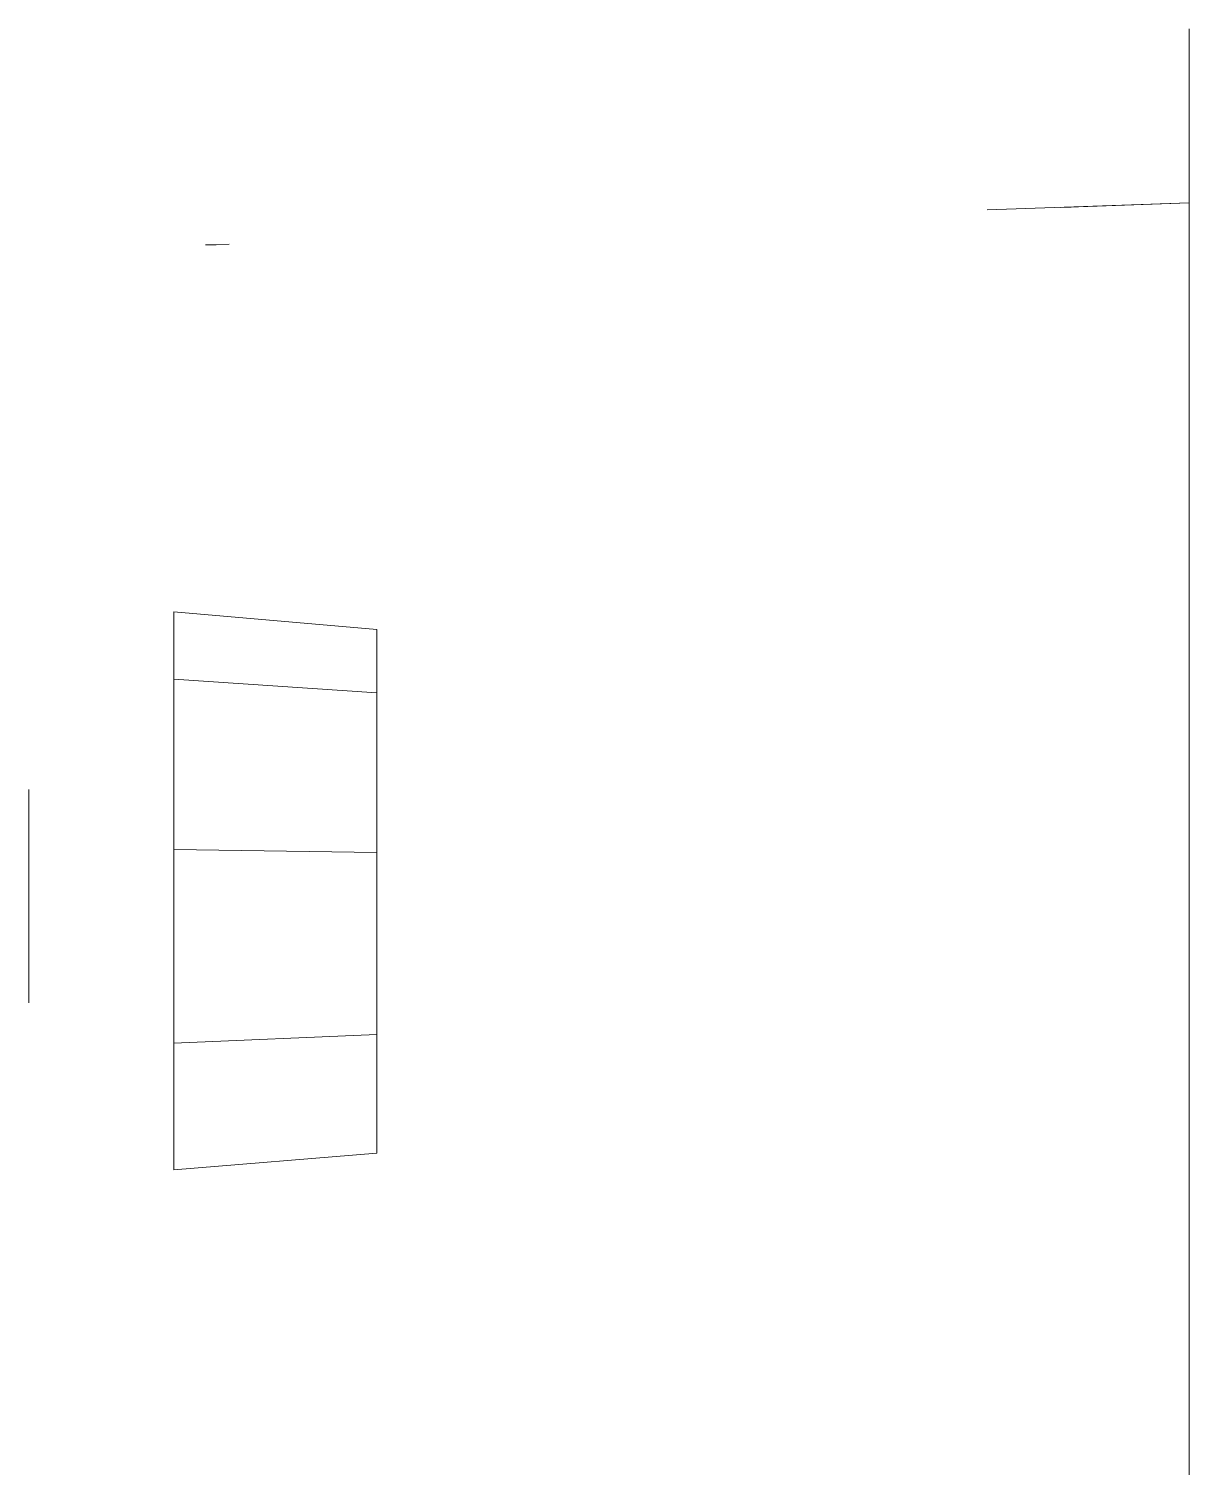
# Model space of a CAD drawing. Header units: millimetres. Extents: x 0 to 1729, y -270 to 583.
# Drawn here: x 1240.34 to 1260.34, y 403.22 to 428 of the extents above; entities that cross this region are included whole.
import ezdxf

# ---------------------------------------------------------------- set-up
doc = ezdxf.new("R2010")
doc.units = ezdxf.units.MM
doc.layers.add('OUTLINE', color=7, linetype='Continuous')

msp = doc.modelspace()

# ---------------------------------------------------------------- linework, layer by layer
at = {"layer": 'OUTLINE', "lineweight": 13}
for p, q in [((1260.34, 427.196), (1260.34, 428)), ((1260.34, 428), (1260.34, 428)), ((1260.34, 428), (1260.34, 427.196)), ((1260.34, 425), (1260.34, 427.196)), ((1260.34, 427.196), (1260.34, 425)), ((1260.34, 425), (1256.857, 424.878)), ((1256.857, 424.878), (1260.34, 425)), ((1260.34, 425), (1258.113, 424.922)), ((1258.113, 424.922), (1260.34, 425)), ((1260.34, 422), (1260.34, 425)), ((1260.34, 424.598), (1260.34, 425)), ((1260.34, 425), (1260.34, 425)), ((1260.34, 425), (1260.34, 424.598)), ((1260.34, 425), (1260.34, 422)), ((1258.113, 424.922), (1258.305, 424.929)), ((1258.305, 424.929), (1258.113, 424.922)), ((1260.34, 423.5), (1260.34, 424.598)), ((1260.34, 424.598), (1260.34, 423.5)), ((1243.387, 424.277), (1243.57, 424.277)), ((1243.387, 424.277), (1243.57, 424.277)), ((1243.387, 424.277), (1243.57, 424.277)), ((1243.387, 424.277), (1243.57, 424.277)), ((1243.387, 424.277), (1243.57, 424.277)), ((1243.387, 424.277), (1243.57, 424.277)), ((1243.387, 424.277), (1243.57, 424.277)), ((1243.387, 424.277), (1243.57, 424.277)), ((1243.387, 424.277), (1243.57, 424.277)), ((1243.387, 424.277), (1243.57, 424.277)), ((1243.387, 424.277), (1243.57, 424.277)), ((1243.387, 424.277), (1243.57, 424.277)), ((1243.57, 424.277), (1243.792, 424.288)), ((1243.57, 424.277), (1243.792, 424.288)), ((1243.57, 424.277), (1243.792, 424.288)), ((1243.57, 424.277), (1243.792, 424.288)), ((1243.57, 424.277), (1243.792, 424.288)), ((1243.57, 424.277), (1243.792, 424.288)), ((1243.57, 424.277), (1243.792, 424.288)), ((1243.57, 424.277), (1243.792, 424.288)), ((1243.57, 424.277), (1243.792, 424.288)), ((1243.57, 424.277), (1243.792, 424.288)), ((1243.57, 424.277), (1243.792, 424.288)), ((1243.57, 424.277), (1243.792, 424.288)), ((1260.34, 422), (1260.34, 423.5)), ((1260.34, 423.5), (1260.34, 422)), ((1260.34, 6), (1260.34, 422)), ((1260.34, 6), (1260.34, 422)), ((1260.34, 6), (1260.34, 422)), ((1260.34, 6), (1260.34, 422)), ((1242.84, 416.797), (1242.84, 417.956)), ((1242.84, 417.956), (1246.34, 417.65)), ((1242.84, 417.956), (1242.84, 416.797)), ((1242.84, 416.797), (1242.84, 417.956)), ((1242.84, 417.956), (1246.34, 417.65)), ((1242.84, 417.956), (1242.84, 416.797)), ((1242.84, 416.797), (1242.84, 417.956)), ((1242.84, 417.956), (1246.34, 417.65)), ((1242.84, 417.956), (1242.84, 416.797)), ((1242.84, 416.797), (1242.84, 417.956)), ((1242.84, 417.956), (1246.34, 417.65)), ((1242.84, 417.956), (1242.84, 416.797)), ((1242.84, 416.797), (1242.84, 417.956)), ((1242.84, 417.956), (1246.34, 417.65)), ((1242.84, 417.956), (1242.84, 416.797)), ((1242.84, 416.797), (1242.84, 417.956)), ((1242.84, 417.956), (1246.34, 417.65)), ((1242.84, 417.956), (1242.84, 416.797)), ((1242.84, 416.797), (1242.84, 417.956)), ((1242.84, 417.956), (1246.34, 417.65)), ((1242.84, 417.956), (1242.84, 416.797)), ((1242.84, 416.797), (1242.84, 417.956)), ((1242.84, 417.956), (1246.34, 417.65)), ((1242.84, 417.956), (1242.84, 416.797)), ((1242.84, 416.797), (1242.84, 417.956)), ((1242.84, 417.956), (1246.34, 417.65)), ((1242.84, 417.956), (1242.84, 416.797)), ((1246.34, 416.562), (1246.34, 417.65)), ((1246.34, 417.65), (1246.34, 416.562)), ((1246.34, 416.562), (1246.34, 417.65)), ((1246.34, 417.65), (1246.34, 416.562)), ((1246.34, 416.562), (1246.34, 417.65)), ((1246.34, 417.65), (1246.34, 416.562)), ((1246.34, 416.562), (1246.34, 417.65)), ((1246.34, 417.65), (1246.34, 416.562)), ((1246.34, 416.562), (1246.34, 417.65)), ((1246.34, 417.65), (1246.34, 416.562)), ((1246.34, 416.562), (1246.34, 417.65)), ((1246.34, 417.65), (1246.34, 416.562)), ((1246.34, 416.562), (1246.34, 417.65)), ((1246.34, 417.65), (1246.34, 416.562)), ((1246.34, 416.562), (1246.34, 417.65)), ((1246.34, 417.65), (1246.34, 416.562)), ((1246.34, 416.562), (1246.34, 417.65)), ((1246.34, 417.65), (1246.34, 416.562)), ((1242.84, 413.861), (1242.84, 416.797)), ((1242.84, 416.797), (1246.34, 416.562)), ((1246.34, 416.562), (1242.84, 416.797)), ((1242.84, 416.797), (1242.84, 413.861)), ((1242.84, 413.861), (1242.84, 416.797)), ((1242.84, 416.797), (1246.34, 416.562)), ((1246.34, 416.562), (1242.84, 416.797)), ((1242.84, 416.797), (1242.84, 413.861)), ((1242.84, 413.861), (1242.84, 416.797)), ((1242.84, 416.797), (1246.34, 416.562)), ((1246.34, 416.562), (1242.84, 416.797)), ((1242.84, 416.797), (1242.84, 413.861)), ((1242.84, 413.861), (1242.84, 416.797)), ((1242.84, 416.797), (1246.34, 416.562)), ((1246.34, 416.562), (1242.84, 416.797)), ((1242.84, 416.797), (1242.84, 413.861)), ((1242.84, 413.861), (1242.84, 416.797)), ((1242.84, 416.797), (1246.34, 416.562)), ((1246.34, 416.562), (1242.84, 416.797)), ((1242.84, 416.797), (1242.84, 413.861)), ((1242.84, 413.861), (1242.84, 416.797)), ((1242.84, 416.797), (1246.34, 416.562)), ((1246.34, 416.562), (1242.84, 416.797)), ((1242.84, 416.797), (1242.84, 413.861)), ((1242.84, 413.861), (1242.84, 416.797)), ((1242.84, 416.797), (1246.34, 416.562)), ((1246.34, 416.562), (1242.84, 416.797)), ((1242.84, 416.797), (1242.84, 413.861)), ((1242.84, 413.861), (1242.84, 416.797)), ((1242.84, 416.797), (1246.34, 416.562)), ((1246.34, 416.562), (1242.84, 416.797)), ((1242.84, 416.797), (1242.84, 413.861)), ((1242.84, 413.861), (1242.84, 416.797)), ((1242.84, 416.797), (1246.34, 416.562)), ((1246.34, 416.562), (1242.84, 416.797)), ((1242.84, 416.797), (1242.84, 413.861)), ((1246.34, 413.807), (1246.34, 416.562)), ((1246.34, 416.562), (1246.34, 413.807)), ((1246.34, 413.807), (1246.34, 416.562)), ((1246.34, 416.562), (1246.34, 413.807)), ((1246.34, 413.807), (1246.34, 416.562)), ((1246.34, 416.562), (1246.34, 413.807)), ((1246.34, 413.807), (1246.34, 416.562)), ((1246.34, 416.562), (1246.34, 413.807)), ((1246.34, 413.807), (1246.34, 416.562)), ((1246.34, 416.562), (1246.34, 413.807)), ((1246.34, 413.807), (1246.34, 416.562)), ((1246.34, 416.562), (1246.34, 413.807)), ((1246.34, 413.807), (1246.34, 416.562)), ((1246.34, 416.562), (1246.34, 413.807)), ((1246.34, 413.807), (1246.34, 416.562)), ((1246.34, 416.562), (1246.34, 413.807)), ((1246.34, 413.807), (1246.34, 416.562)), ((1246.34, 416.562), (1246.34, 413.807)), ((1240.34, 414.452), (1240.34, 414.895)), ((1240.34, 414.895), (1240.34, 414.452)), ((1240.34, 414.452), (1240.34, 414.895)), ((1240.34, 414.895), (1240.34, 414.452)), ((1240.34, 414.452), (1240.34, 414.895)), ((1240.34, 414.895), (1240.34, 414.452)), ((1240.34, 414.452), (1240.34, 414.895)), ((1240.34, 414.895), (1240.34, 414.452)), ((1240.34, 414.452), (1240.34, 414.895)), ((1240.34, 414.895), (1240.34, 414.452)), ((1240.34, 414.452), (1240.34, 414.895)), ((1240.34, 414.895), (1240.34, 414.452)), ((1240.34, 414.452), (1240.34, 414.895)), ((1240.34, 414.895), (1240.34, 414.452)), ((1240.34, 414.452), (1240.34, 414.895)), ((1240.34, 414.895), (1240.34, 414.452)), ((1240.34, 414.452), (1240.34, 414.895)), ((1240.34, 414.895), (1240.34, 414.452)), ((1246.34, 414), (1246.34, 414.879)), ((1246.34, 414.879), (1246.34, 414.879)), ((1246.34, 414.879), (1246.34, 414)), ((1246.34, 414), (1246.34, 414.879)), ((1246.34, 414.879), (1246.34, 414.879)), ((1246.34, 414.879), (1246.34, 414)), ((1246.34, 414), (1246.34, 414.879)), ((1246.34, 414.879), (1246.34, 414.879)), ((1246.34, 414.879), (1246.34, 414)), ((1246.34, 414), (1246.34, 414.879)), ((1246.34, 414.879), (1246.34, 414.879)), ((1246.34, 414.879), (1246.34, 414)), ((1246.34, 414), (1246.34, 414.879)), ((1246.34, 414.879), (1246.34, 414.879)), ((1246.34, 414.879), (1246.34, 414)), ((1246.34, 414), (1246.34, 414.879)), ((1246.34, 414.879), (1246.34, 414.879)), ((1246.34, 414.879), (1246.34, 414)), ((1246.34, 414), (1246.34, 414.879)), ((1246.34, 414.879), (1246.34, 414.879)), ((1246.34, 414.879), (1246.34, 414)), ((1246.34, 414), (1246.34, 414.879)), ((1246.34, 414.879), (1246.34, 414.879)), ((1246.34, 414.879), (1246.34, 414)), ((1246.34, 414), (1246.34, 414.879)), ((1246.34, 414.879), (1246.34, 414.879)), ((1246.34, 414.879), (1246.34, 414)), ((1240.34, 413.329), (1240.34, 414.452)), ((1240.34, 414.452), (1240.34, 413.329)), ((1240.34, 413.329), (1240.34, 414.452)), ((1240.34, 414.452), (1240.34, 413.329)), ((1240.34, 413.329), (1240.34, 414.452)), ((1240.34, 414.452), (1240.34, 413.329)), ((1240.34, 413.329), (1240.34, 414.452)), ((1240.34, 414.452), (1240.34, 413.329)), ((1240.34, 413.329), (1240.34, 414.452)), ((1240.34, 414.452), (1240.34, 413.329)), ((1240.34, 413.329), (1240.34, 414.452)), ((1240.34, 414.452), (1240.34, 413.329)), ((1240.34, 413.329), (1240.34, 414.452)), ((1240.34, 414.452), (1240.34, 413.329)), ((1240.34, 413.329), (1240.34, 414.452)), ((1240.34, 414.452), (1240.34, 413.329)), ((1240.34, 413.329), (1240.34, 414.452)), ((1240.34, 414.452), (1240.34, 413.329)), ((1242.84, 413.861), (1246.34, 413.807)), ((1242.84, 413.861), (1242.84, 410.522)), ((1242.84, 410.522), (1242.84, 413.861)), ((1246.34, 413.807), (1242.84, 413.861)), ((1242.84, 413.861), (1246.34, 413.807)), ((1242.84, 413.861), (1242.84, 410.522)), ((1242.84, 410.522), (1242.84, 413.861)), ((1246.34, 413.807), (1242.84, 413.861)), ((1242.84, 413.861), (1246.34, 413.807)), ((1242.84, 413.861), (1242.84, 410.522)), ((1242.84, 410.522), (1242.84, 413.861)), ((1246.34, 413.807), (1242.84, 413.861)), ((1242.84, 413.861), (1246.34, 413.807)), ((1242.84, 413.861), (1242.84, 410.522)), ((1242.84, 410.522), (1242.84, 413.861)), ((1246.34, 413.807), (1242.84, 413.861)), ((1242.84, 413.861), (1246.34, 413.807)), ((1242.84, 413.861), (1242.84, 410.522)), ((1242.84, 410.522), (1242.84, 413.861)), ((1246.34, 413.807), (1242.84, 413.861)), ((1242.84, 413.861), (1246.34, 413.807)), ((1242.84, 413.861), (1242.84, 410.522)), ((1242.84, 410.522), (1242.84, 413.861)), ((1246.34, 413.807), (1242.84, 413.861)), ((1242.84, 413.861), (1246.34, 413.807)), ((1242.84, 413.861), (1242.84, 410.522)), ((1242.84, 410.522), (1242.84, 413.861)), ((1246.34, 413.807), (1242.84, 413.861)), ((1242.84, 413.861), (1246.34, 413.807)), ((1242.84, 413.861), (1242.84, 410.522)), ((1242.84, 410.522), (1242.84, 413.861)), ((1246.34, 413.807), (1242.84, 413.861)), ((1242.84, 413.861), (1246.34, 413.807)), ((1242.84, 413.861), (1242.84, 410.522)), ((1242.84, 410.522), (1242.84, 413.861)), ((1246.34, 413.807), (1242.84, 413.861)), ((1246.34, 412.653), (1246.34, 414)), ((1246.34, 414), (1246.34, 412.653)), ((1246.34, 412.653), (1246.34, 414)), ((1246.34, 414), (1246.34, 412.653)), ((1246.34, 412.653), (1246.34, 414)), ((1246.34, 414), (1246.34, 412.653)), ((1246.34, 412.653), (1246.34, 414)), ((1246.34, 414), (1246.34, 412.653)), ((1246.34, 412.653), (1246.34, 414)), ((1246.34, 414), (1246.34, 412.653)), ((1246.34, 412.653), (1246.34, 414)), ((1246.34, 414), (1246.34, 412.653)), ((1246.34, 412.653), (1246.34, 414)), ((1246.34, 414), (1246.34, 412.653)), ((1246.34, 412.653), (1246.34, 414)), ((1246.34, 414), (1246.34, 412.653)), ((1246.34, 412.653), (1246.34, 414)), ((1246.34, 414), (1246.34, 412.653)), ((1246.34, 413.807), (1246.34, 410.675)), ((1246.34, 410.675), (1246.34, 413.807)), ((1246.34, 413.807), (1246.34, 410.675)), ((1246.34, 410.675), (1246.34, 413.807)), ((1246.34, 413.807), (1246.34, 410.675)), ((1246.34, 410.675), (1246.34, 413.807)), ((1246.34, 413.807), (1246.34, 410.675)), ((1246.34, 410.675), (1246.34, 413.807)), ((1246.34, 413.807), (1246.34, 410.675)), ((1246.34, 410.675), (1246.34, 413.807)), ((1246.34, 413.807), (1246.34, 410.675)), ((1246.34, 410.675), (1246.34, 413.807)), ((1246.34, 413.807), (1246.34, 410.675)), ((1246.34, 410.675), (1246.34, 413.807)), ((1246.34, 413.807), (1246.34, 410.675)), ((1246.34, 410.675), (1246.34, 413.807)), ((1246.34, 413.807), (1246.34, 410.675)), ((1246.34, 410.675), (1246.34, 413.807)), ((1240.34, 413.329), (1240.34, 412.052)), ((1240.34, 412.052), (1240.34, 413.329)), ((1240.34, 413.329), (1240.34, 412.052)), ((1240.34, 412.052), (1240.34, 413.329)), ((1240.34, 413.329), (1240.34, 412.052)), ((1240.34, 412.052), (1240.34, 413.329)), ((1240.34, 413.329), (1240.34, 412.052)), ((1240.34, 412.052), (1240.34, 413.329)), ((1240.34, 413.329), (1240.34, 412.052)), ((1240.34, 412.052), (1240.34, 413.329)), ((1240.34, 413.329), (1240.34, 412.052)), ((1240.34, 412.052), (1240.34, 413.329)), ((1240.34, 413.329), (1240.34, 412.052)), ((1240.34, 412.052), (1240.34, 413.329)), ((1240.34, 413.329), (1240.34, 412.052)), ((1240.34, 412.052), (1240.34, 413.329)), ((1240.34, 413.329), (1240.34, 412.052)), ((1240.34, 412.052), (1240.34, 413.329)), ((1246.34, 412.653), (1246.34, 411.468)), ((1246.34, 411.468), (1246.34, 412.653)), ((1246.34, 412.653), (1246.34, 411.468)), ((1246.34, 411.468), (1246.34, 412.653)), ((1246.34, 412.653), (1246.34, 411.468)), ((1246.34, 411.468), (1246.34, 412.653)), ((1246.34, 412.653), (1246.34, 411.468)), ((1246.34, 411.468), (1246.34, 412.653)), ((1246.34, 412.653), (1246.34, 411.468)), ((1246.34, 411.468), (1246.34, 412.653)), ((1246.34, 412.653), (1246.34, 411.468)), ((1246.34, 411.468), (1246.34, 412.653)), ((1246.34, 412.653), (1246.34, 411.468)), ((1246.34, 411.468), (1246.34, 412.653)), ((1246.34, 412.653), (1246.34, 411.468)), ((1246.34, 411.468), (1246.34, 412.653)), ((1246.34, 412.653), (1246.34, 411.468)), ((1246.34, 411.468), (1246.34, 412.653)), ((1240.34, 412.052), (1240.34, 411.219)), ((1240.34, 411.219), (1240.34, 412.052)), ((1240.34, 412.052), (1240.34, 411.219)), ((1240.34, 411.219), (1240.34, 412.052)), ((1240.34, 412.052), (1240.34, 411.219)), ((1240.34, 411.219), (1240.34, 412.052)), ((1240.34, 412.052), (1240.34, 411.219)), ((1240.34, 411.219), (1240.34, 412.052)), ((1240.34, 412.052), (1240.34, 411.219)), ((1240.34, 411.219), (1240.34, 412.052)), ((1240.34, 412.052), (1240.34, 411.219)), ((1240.34, 411.219), (1240.34, 412.052)), ((1240.34, 412.052), (1240.34, 411.219)), ((1240.34, 411.219), (1240.34, 412.052)), ((1240.34, 412.052), (1240.34, 411.219)), ((1240.34, 411.219), (1240.34, 412.052)), ((1240.34, 412.052), (1240.34, 411.219)), ((1240.34, 411.219), (1240.34, 412.052)), ((1246.34, 411.468), (1246.34, 411)), ((1246.34, 411), (1246.34, 411.468)), ((1246.34, 411.468), (1246.34, 411)), ((1246.34, 411), (1246.34, 411.468)), ((1246.34, 411.468), (1246.34, 411)), ((1246.34, 411), (1246.34, 411.468)), ((1246.34, 411.468), (1246.34, 411)), ((1246.34, 411), (1246.34, 411.468)), ((1246.34, 411.468), (1246.34, 411)), ((1246.34, 411), (1246.34, 411.468)), ((1246.34, 411.468), (1246.34, 411)), ((1246.34, 411), (1246.34, 411.468)), ((1246.34, 411.468), (1246.34, 411)), ((1246.34, 411), (1246.34, 411.468)), ((1246.34, 411.468), (1246.34, 411)), ((1246.34, 411), (1246.34, 411.468)), ((1246.34, 411.468), (1246.34, 411)), ((1246.34, 411), (1246.34, 411.468)), ((1240.34, 411.219), (1240.34, 411.219)), ((1240.34, 411.219), (1240.34, 411.219)), ((1240.34, 411.219), (1240.34, 411.219)), ((1240.34, 411.219), (1240.34, 411.219)), ((1240.34, 411.219), (1240.34, 411.219)), ((1240.34, 411.219), (1240.34, 411.219)), ((1240.34, 411.219), (1240.34, 411.219)), ((1240.34, 411.219), (1240.34, 411.219)), ((1240.34, 411.219), (1240.34, 411.219)), ((1242.84, 410.522), (1246.34, 410.675)), ((1246.34, 410.675), (1242.84, 410.522)), ((1242.84, 410.522), (1246.34, 410.675)), ((1246.34, 410.675), (1242.84, 410.522)), ((1242.84, 410.522), (1246.34, 410.675)), ((1246.34, 410.675), (1242.84, 410.522)), ((1242.84, 410.522), (1246.34, 410.675)), ((1246.34, 410.675), (1242.84, 410.522)), ((1242.84, 410.522), (1246.34, 410.675)), ((1246.34, 410.675), (1242.84, 410.522)), ((1242.84, 410.522), (1246.34, 410.675)), ((1246.34, 410.675), (1242.84, 410.522)), ((1242.84, 410.522), (1246.34, 410.675)), ((1246.34, 410.675), (1242.84, 410.522)), ((1242.84, 410.522), (1246.34, 410.675)), ((1246.34, 410.675), (1242.84, 410.522)), ((1242.84, 410.522), (1246.34, 410.675)), ((1246.34, 410.675), (1242.84, 410.522)), ((1246.34, 410.675), (1246.34, 408.63)), ((1246.34, 408.63), (1246.34, 410.675)), ((1246.34, 410.675), (1246.34, 408.63)), ((1246.34, 408.63), (1246.34, 410.675)), ((1246.34, 410.675), (1246.34, 408.63)), ((1246.34, 408.63), (1246.34, 410.675)), ((1246.34, 410.675), (1246.34, 408.63)), ((1246.34, 408.63), (1246.34, 410.675)), ((1246.34, 410.675), (1246.34, 408.63)), ((1246.34, 408.63), (1246.34, 410.675)), ((1246.34, 410.675), (1246.34, 408.63)), ((1246.34, 408.63), (1246.34, 410.675)), ((1246.34, 410.675), (1246.34, 408.63)), ((1246.34, 408.63), (1246.34, 410.675)), ((1246.34, 410.675), (1246.34, 408.63)), ((1246.34, 408.63), (1246.34, 410.675)), ((1246.34, 410.675), (1246.34, 408.63)), ((1246.34, 408.63), (1246.34, 410.675)), ((1242.84, 410.522), (1242.84, 408.343)), ((1242.84, 408.343), (1242.84, 410.522)), ((1242.84, 410.522), (1242.84, 408.343)), ((1242.84, 408.343), (1242.84, 410.522)), ((1242.84, 410.522), (1242.84, 408.343)), ((1242.84, 408.343), (1242.84, 410.522)), ((1242.84, 410.522), (1242.84, 408.343)), ((1242.84, 408.343), (1242.84, 410.522)), ((1242.84, 410.522), (1242.84, 408.343)), ((1242.84, 408.343), (1242.84, 410.522)), ((1242.84, 410.522), (1242.84, 408.343)), ((1242.84, 408.343), (1242.84, 410.522)), ((1242.84, 410.522), (1242.84, 408.343)), ((1242.84, 408.343), (1242.84, 410.522)), ((1242.84, 410.522), (1242.84, 408.343)), ((1242.84, 408.343), (1242.84, 410.522)), ((1242.84, 410.522), (1242.84, 408.343)), ((1242.84, 408.343), (1242.84, 410.522)), ((1242.84, 408.343), (1246.34, 408.63)), ((1246.34, 408.63), (1242.84, 408.343)), ((1242.84, 408.343), (1246.34, 408.63)), ((1246.34, 408.63), (1242.84, 408.343)), ((1242.84, 408.343), (1246.34, 408.63)), ((1246.34, 408.63), (1242.84, 408.343)), ((1242.84, 408.343), (1246.34, 408.63)), ((1246.34, 408.63), (1242.84, 408.343)), ((1242.84, 408.343), (1246.34, 408.63)), ((1246.34, 408.63), (1242.84, 408.343)), ((1242.84, 408.343), (1246.34, 408.63)), ((1246.34, 408.63), (1242.84, 408.343)), ((1242.84, 408.343), (1246.34, 408.63)), ((1246.34, 408.63), (1242.84, 408.343)), ((1242.84, 408.343), (1246.34, 408.63)), ((1246.34, 408.63), (1242.84, 408.343)), ((1242.84, 408.343), (1246.34, 408.63)), ((1246.34, 408.63), (1242.84, 408.343)), ((1246.34, 408.63), (1246.34, 408.63)), ((1246.34, 408.63), (1246.34, 408.63)), ((1246.34, 408.63), (1246.34, 408.63)), ((1246.34, 408.63), (1246.34, 408.63)), ((1246.34, 408.63), (1246.34, 408.63)), ((1246.34, 408.63), (1246.34, 408.63)), ((1246.34, 408.63), (1246.34, 408.63)), ((1246.34, 408.63), (1246.34, 408.63)), ((1246.34, 408.63), (1246.34, 408.63)), ((1242.84, 408.343), (1242.84, 408.343)), ((1242.84, 408.343), (1242.84, 408.343)), ((1242.84, 408.343), (1242.84, 408.343)), ((1242.84, 408.343), (1242.84, 408.343)), ((1242.84, 408.343), (1242.84, 408.343)), ((1242.84, 408.343), (1242.84, 408.343)), ((1242.84, 408.343), (1242.84, 408.343)), ((1242.84, 408.343), (1242.84, 408.343)), ((1242.84, 408.343), (1242.84, 408.343))]:
    msp.add_line(p, q, dxfattribs=at)

doc.saveas('drawing.dxf')
